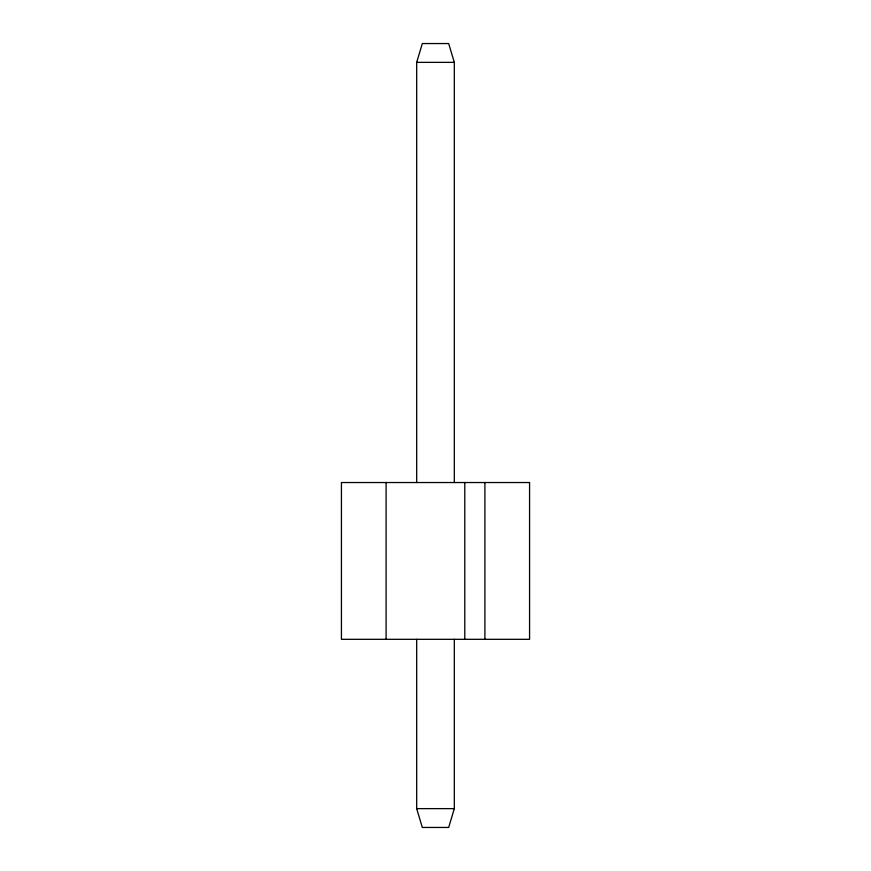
<?xml version="1.0" encoding="UTF-8"?>
<svg xmlns="http://www.w3.org/2000/svg" width="871" height="871" viewBox="0 0 871 871"><rect width="100%" height="100%" fill="white"/><g stroke="black" fill="none" stroke-linecap="round" stroke-linejoin="round"><path stroke-width="1.31" d="M416.686 482.534L416.686 62.364L422.326 43.55L448.674 43.55L454.314 62.364L454.314 482.534M454.314 639.314L454.314 808.636L448.674 827.45L422.326 827.45L416.686 808.636L416.686 639.314M416.686 62.364L454.314 62.364M416.686 808.636L454.314 808.636M484.907 482.534L484.907 639.314M464.787 482.534L464.787 639.314M386.093 482.534L386.093 639.314M529.568 482.534L341.432 482.534L341.432 639.314L529.568 639.314L529.568 482.534"/></g></svg>
